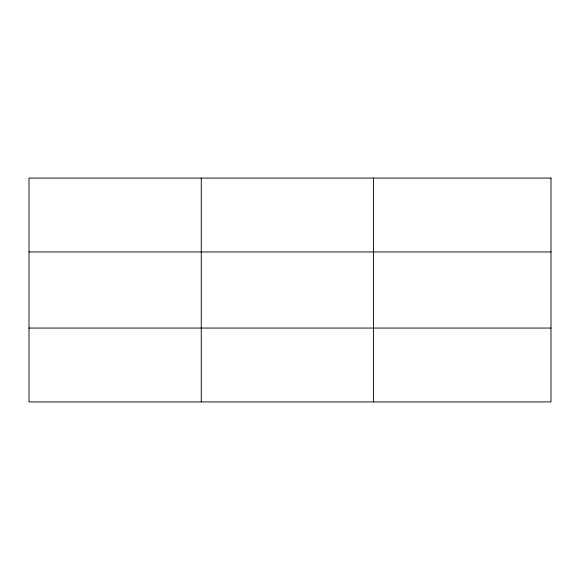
<?xml version="1.0" encoding="UTF-8"?>
<svg xmlns="http://www.w3.org/2000/svg" width="580" height="580" viewBox="0 0 580 580"><rect width="100%" height="100%" fill="white"/><g stroke="black" fill="none" stroke-linecap="round" stroke-linejoin="round"><path stroke-width="0.87" d="M201.26 178.075L201.26 401.925M373.52 178.075L373.52 401.925M29 251.945L551 251.945M29 328.055L551 328.055M551 178.075L551 401.925L29 401.925L29 178.075L551 178.075"/></g></svg>
